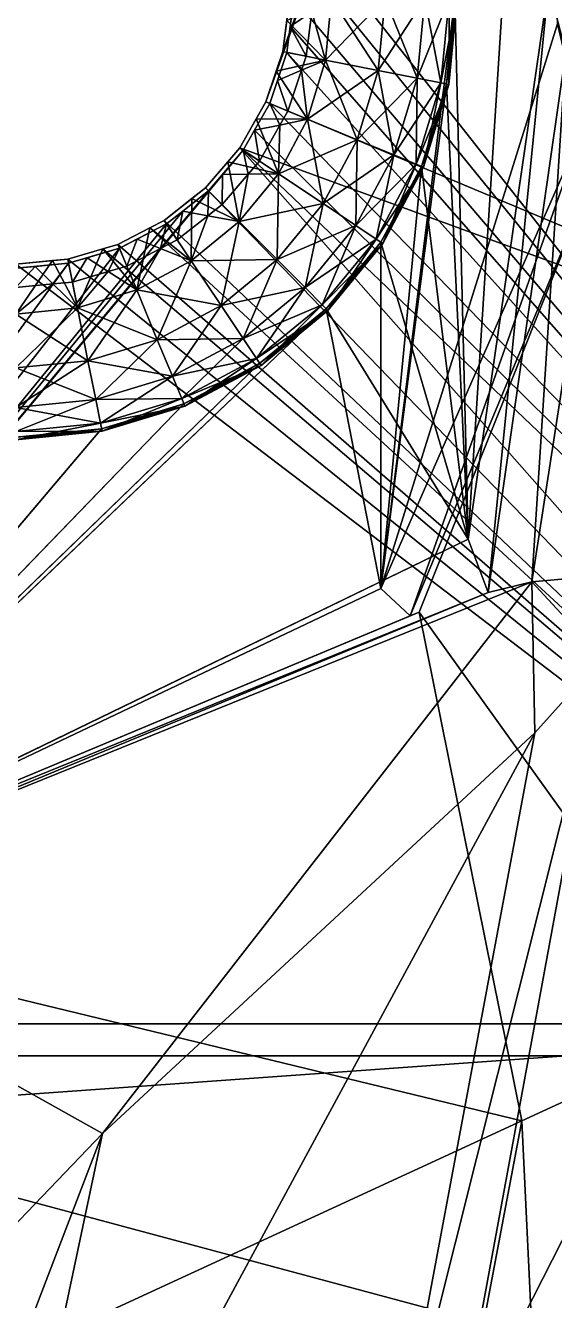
# Model space of a CAD drawing. Extents: x -4 to 137, y -13 to 10.
# Drawn here: x 132.091 to 133.948, y -3.524 to 0.952 of the extents above; entities that cross this region are included whole.
import ezdxf

# ---------------------------------------------------------------- set-up
doc = ezdxf.new("R2010")
doc.units = 0
doc.header["$MEASUREMENT"] = 0

msp = doc.modelspace()

# ---------------------------------------------------------------- linework, layer by layer
for points in [[(132.934677, 0.683428, -18.233997), (136.592255, -0.850135, -18.20723), (134.024551, 3.742448, -18.287384)], [(132.97084, 0.791403, -18.235882), (132.934677, 0.683428, -18.233997), (134.024551, 3.742448, -18.287384)], [(133.498306, 3.754222, -17.541269), (136.188614, -2.665063, -17.653318), (132.969345, 1.424779, -17.581928)], [(132.993988, 0.86057, -18.237089), (132.97084, 0.791403, -18.235882), (134.024551, 3.742448, -18.287384)], [(133.01796, 1.046923, -18.240343), (132.993988, 0.86057, -18.237089), (134.024551, 3.742448, -18.287384)], [(133.938065, 3.753818, -15.42322), (133.338196, -1.02499, -15.339806), (133.958359, 0.957903, -15.374417)], [(133.938065, 3.753818, -15.42322), (133.568375, 0.746367, -15.370725), (133.338196, -1.02499, -15.339806)], [(136.356796, -2.665047, -17.653316), (136.188614, -2.665063, -17.653318), (133.498306, 3.754222, -17.541269)], [(134.080154, 3.741964, -17.541483), (136.356796, -2.665047, -17.653316), (133.498306, 3.754222, -17.541269)], [(133.597992, 1.04693, -15.375971), (133.568375, 0.746367, -15.370725), (133.938065, 3.753818, -15.42322)], [(133.938065, 3.753922, -20.424419), (133.644272, -0.850899, -20.504795), (133.597733, 1.046906, -20.464169)], [(133.926514, 1.091756, -20.470886), (133.644272, -0.850899, -20.504795), (133.938065, 3.753922, -20.424419)], [(133.987686, 0.858809, -21.131613), (133.926514, 1.091756, -20.470886), (134.015686, 3.235027, -21.080412)], [(132.969345, 1.424779, -17.581928), (136.188614, -2.665063, -17.653318), (133.02002, 1.238453, -17.585182)], [(133.02002, 1.238453, -17.585182), (136.188614, -2.665063, -17.653318), (133.033081, 1.046922, -17.588524)], [(133.644272, -0.850899, -20.504795), (133.926514, 1.091756, -20.470886), (133.715088, -1.038399, -21.124001)], [(133.987686, 0.858809, -21.131613), (133.715088, -1.038399, -21.124001), (133.926514, 1.091756, -20.470886)], [(133.008011, 0.969566, -18.238993), (132.993988, 0.86057, -18.237089), (133.01796, 1.046923, -18.240343)], [(133.143799, 0.830772, -18.3253), (133.008011, 0.969566, -18.238993), (133.165085, 1.046924, -18.325302)], [(133.033081, 1.046922, -17.588524), (136.188614, -2.665063, -17.653318), (133.020355, 0.947896, -17.590254)], [(133.020355, 0.947896, -17.590254), (133.096298, 0.99986, -17.549347), (133.033081, 1.046922, -17.588524)], [(133.165085, 1.046922, -17.512299), (133.096298, 0.99986, -17.549347), (133.143799, 0.830771, -17.512297)], [(133.143799, 0.830772, -18.3253), (133.165085, 1.046924, -18.325302), (133.328949, 0.79394, -18.609388)], [(133.165085, 1.046922, -17.512299), (133.143799, 0.830771, -17.512297), (133.353867, 1.046922, -17.22821)], [(133.328949, 0.79394, -17.22821), (133.353867, 1.046922, -17.22821), (133.143799, 0.830771, -17.512297)], [(133.353867, 1.046923, -18.609388), (133.328949, 0.79394, -18.609388), (133.165085, 1.046924, -18.325302)], [(133.328949, 0.79394, -18.609388), (133.353867, 1.046923, -18.609388), (133.465302, 0.766821, -18.930557)], [(133.465302, 0.76682, -16.907042), (133.492874, 1.046923, -16.907042), (133.328949, 0.79394, -17.22821)], [(133.353867, 1.046922, -17.22821), (133.328949, 0.79394, -17.22821), (133.492874, 1.046923, -16.907042)], [(133.492874, 1.046924, -18.930557), (133.465302, 0.766821, -18.930557), (133.353867, 1.046923, -18.609388)], [(133.465302, 0.766821, -18.930557), (133.492874, 1.046924, -18.930557), (133.548737, 0.750221, -19.276932)], [(133.492874, 1.046923, -16.907042), (133.465302, 0.76682, -16.907042), (133.577972, 1.046922, -16.560669)], [(133.548737, 0.750221, -16.560669), (133.577972, 1.046922, -16.560669), (133.465302, 0.76682, -16.907042)], [(133.577972, 1.046924, -19.276932), (133.548737, 0.750221, -19.276932), (133.492874, 1.046924, -18.930557)], [(133.548737, 0.750221, -19.276932), (133.577972, 1.046924, -19.276932), (133.576706, 0.744659, -19.629213)], [(133.576691, 0.744659, -16.208389), (133.606476, 1.046922, -16.208389), (133.548737, 0.750221, -16.560669)], [(133.577972, 1.046922, -16.560669), (133.548737, 0.750221, -16.560669), (133.606476, 1.046922, -16.208389)], [(133.597733, 1.046906, -20.464169), (133.56813, 0.746395, -20.469414), (133.606476, 1.046923, -19.629213)], [(133.576706, 0.744659, -19.629213), (133.606476, 1.046923, -19.629213), (133.56813, 0.746395, -20.469414)], [(133.597733, 1.046906, -20.464169), (133.644272, -0.850899, -20.504795), (133.56813, 0.746395, -20.469414)], [(133.568375, 0.746367, -15.370725), (133.597992, 1.04693, -15.375971), (133.576691, 0.744659, -16.208389)], [(133.606476, 1.046922, -16.208389), (133.576691, 0.744659, -16.208389), (133.597992, 1.04693, -15.375971)], [(133.606476, 1.046923, -19.629213), (133.576706, 0.744659, -19.629213), (133.577972, 1.046924, -19.276932)], [(133.096298, 0.99986, -17.549347), (133.020355, 0.947896, -17.590254), (133.076263, 0.844204, -17.552063)], [(133.076263, 0.844204, -17.552063), (133.143799, 0.830771, -17.512297), (133.096298, 0.99986, -17.549347)], [(133.143799, 0.830772, -18.3253), (132.993988, 0.86057, -18.237089), (133.008011, 0.969566, -18.238993)], [(133.020355, 0.947896, -17.590254), (136.188614, -2.665063, -17.653318), (133.008728, 0.857637, -17.591829)], [(133.008728, 0.857637, -17.591829), (133.076263, 0.844204, -17.552063), (133.020355, 0.947896, -17.590254)], [(133.958359, 0.957903, -15.374417), (133.338196, -1.02499, -15.339806), (134.046432, 0.585668, -14.459228)], [(133.008728, 0.857637, -17.591829), (136.188614, -2.665063, -17.653318), (132.948486, 0.677707, -17.594969)], [(132.975693, 0.75897, -17.593552), (133.008728, 0.857637, -17.591829), (132.948486, 0.677707, -17.594969)], [(132.993988, 0.86057, -18.237089), (133.143799, 0.830772, -18.3253), (132.97084, 0.791403, -18.235882)], [(132.975693, 0.75897, -17.593552), (133.059738, 0.79487, -17.552925), (133.008728, 0.857637, -17.591829)], [(133.076263, 0.844204, -17.552063), (133.008728, 0.857637, -17.591829), (133.059738, 0.79487, -17.552925)], [(133.715088, -1.038399, -21.124001), (133.987686, 0.858809, -21.131613), (133.867981, -1.001543, -22.32353)], [(134.0979, 0.479583, -22.485828), (133.867981, -1.001543, -22.32353), (133.987686, 0.858809, -21.131613)], [(133.08075, 0.622927, -18.325302), (132.97084, 0.791403, -18.235882), (133.143799, 0.830772, -18.3253)], [(133.143799, 0.830771, -17.512297), (133.076263, 0.844204, -17.552063), (133.059738, 0.79487, -17.552925)], [(133.143799, 0.830771, -17.512297), (133.059738, 0.79487, -17.552925), (133.08075, 0.622926, -17.512299)], [(133.08075, 0.622927, -18.325302), (133.143799, 0.830772, -18.3253), (133.255157, 0.550681, -18.609388)], [(133.143799, 0.830771, -17.512297), (133.08075, 0.622926, -17.512299), (133.328949, 0.79394, -17.22821)], [(133.328949, 0.79394, -18.609388), (133.255157, 0.550681, -18.609388), (133.143799, 0.830772, -18.3253)], [(133.08075, 0.622927, -18.325302), (132.934677, 0.683428, -18.233997), (132.97084, 0.791403, -18.235882)], [(133.059738, 0.79487, -17.552925), (132.975693, 0.75897, -17.593552), (133.011749, 0.651505, -17.555428)], [(133.011749, 0.651505, -17.555428), (133.08075, 0.622926, -17.512299), (133.059738, 0.79487, -17.552925)], [(133.255157, 0.55068, -17.22821), (133.328949, 0.79394, -17.22821), (133.08075, 0.622926, -17.512299)], [(133.255157, 0.550681, -18.609388), (133.328949, 0.79394, -18.609388), (133.383591, 0.497481, -18.930557)], [(133.328949, 0.79394, -17.22821), (133.255157, 0.55068, -17.22821), (133.465302, 0.76682, -16.907042)], [(133.383591, 0.497481, -16.907042), (133.465302, 0.76682, -16.907042), (133.255157, 0.55068, -17.22821)], [(133.465302, 0.766821, -18.930557), (133.383591, 0.497481, -18.930557), (133.328949, 0.79394, -18.609388)], [(133.383591, 0.497481, -18.930557), (133.465302, 0.766821, -18.930557), (133.462204, 0.464921, -19.276932)], [(133.465302, 0.76682, -16.907042), (133.383591, 0.497481, -16.907042), (133.548737, 0.750221, -16.560669)], [(133.548737, 0.750221, -19.276932), (133.462204, 0.464921, -19.276932), (133.465302, 0.766821, -18.930557)], [(132.948486, 0.677707, -17.594969), (133.011749, 0.651505, -17.555428), (132.975693, 0.75897, -17.593552)], [(133.568375, 0.746367, -15.370725), (133.480698, 0.457357, -15.365681), (133.338196, -1.02499, -15.339806)], [(133.462204, 0.464922, -16.560669), (133.548737, 0.750221, -16.560669), (133.383591, 0.497481, -16.907042)], [(133.462204, 0.464921, -19.276932), (133.548737, 0.750221, -19.276932), (133.488541, 0.454013, -19.629213)], [(133.548737, 0.750221, -16.560669), (133.462204, 0.464922, -16.560669), (133.576691, 0.744659, -16.208389)], [(133.488541, 0.454012, -16.208389), (133.576691, 0.744659, -16.208389), (133.462204, 0.464922, -16.560669)], [(133.56813, 0.746395, -20.469414), (133.644272, -0.850899, -20.504795), (133.480453, 0.457432, -20.474457)], [(133.56813, 0.746395, -20.469414), (133.480453, 0.457432, -20.474457), (133.576706, 0.744659, -19.629213)], [(133.488541, 0.454013, -19.629213), (133.576706, 0.744659, -19.629213), (133.480453, 0.457432, -20.474457)], [(133.480698, 0.457357, -15.365681), (133.568375, 0.746367, -15.370725), (133.488541, 0.454012, -16.208389)], [(133.576706, 0.744659, -19.629213), (133.488541, 0.454013, -19.629213), (133.548737, 0.750221, -19.276932)], [(133.576691, 0.744659, -16.208389), (133.488541, 0.454012, -16.208389), (133.568375, 0.746367, -15.370725)], [(132.842834, 0.521922, -18.231178), (136.592255, -0.850135, -18.20723), (132.934677, 0.683428, -18.233997)], [(132.90097, 0.624153, -18.232964), (132.842834, 0.521922, -18.231178), (132.934677, 0.683428, -18.233997)], [(132.948486, 0.677707, -17.594969), (136.188614, -2.665063, -17.653318), (132.895142, 0.583884, -17.596607)], [(132.895142, 0.583884, -17.596607), (132.983917, 0.602559, -17.556282), (132.948486, 0.677707, -17.594969)], [(132.934677, 0.683428, -18.233997), (133.08075, 0.622927, -18.325302), (132.90097, 0.624153, -18.232964)], [(133.011749, 0.651505, -17.555428), (132.948486, 0.677707, -17.594969), (132.983917, 0.602559, -17.556282)], [(133.08075, 0.622926, -17.512299), (133.011749, 0.651505, -17.555428), (132.983917, 0.602559, -17.556282)], [(132.978348, 0.431376, -18.325302), (132.842834, 0.521922, -18.231178), (132.90097, 0.624153, -18.232964)], [(132.895142, 0.583884, -17.596607), (136.188614, -2.665063, -17.653318), (132.855209, 0.513659, -17.597834)], [(132.855209, 0.513659, -17.597834), (132.911835, 0.475815, -17.558493), (132.895142, 0.583884, -17.596607)], [(132.983917, 0.602559, -17.556282), (132.895142, 0.583884, -17.596607), (132.911835, 0.475815, -17.558493)], [(132.978348, 0.431376, -18.325302), (132.90097, 0.624153, -18.232964), (133.08075, 0.622927, -18.325302)], [(132.911835, 0.475815, -17.558493), (132.978348, 0.431375, -17.512299), (132.983917, 0.602559, -17.556282)], [(132.978348, 0.431376, -18.325302), (133.08075, 0.622927, -18.325302), (133.13533, 0.32649, -18.609388)], [(133.08075, 0.622926, -17.512299), (132.983917, 0.602559, -17.556282), (132.978348, 0.431375, -17.512299)], [(133.08075, 0.622926, -17.512299), (132.978348, 0.431375, -17.512299), (133.255157, 0.55068, -17.22821)], [(133.255157, 0.550681, -18.609388), (133.13533, 0.32649, -18.609388), (133.08075, 0.622927, -18.325302)], [(133.440613, -1.12027, -14.42463), (134.046432, 0.585668, -14.459228), (133.338196, -1.02499, -15.339806)], [(134.046432, 0.585668, -14.459228), (133.440613, -1.12027, -14.42463), (134.080292, 0.414383, -13.269093)], [(133.13533, 0.32649, -17.228212), (133.255157, 0.55068, -17.22821), (132.978348, 0.431375, -17.512299)], [(133.13533, 0.32649, -18.609388), (133.255157, 0.550681, -18.609388), (133.250916, 0.249258, -18.930557)], [(133.255157, 0.55068, -17.22821), (133.13533, 0.32649, -17.228212), (133.383591, 0.497481, -16.907042)], [(133.383591, 0.497481, -18.930557), (133.250916, 0.249258, -18.930557), (133.255157, 0.550681, -18.609388)], [(136.188614, -2.665063, -17.653318), (130.202881, -2.664972, -17.653316), (132.855209, 0.513659, -17.597834)], [(132.855209, 0.513659, -17.597834), (130.202881, -2.664972, -17.653316), (132.732803, 0.37125, -17.600319)], [(132.722336, 0.381722, -18.228731), (135.559021, -2.553458, -18.177498), (132.842834, 0.521922, -18.231178)], [(132.801193, 0.473466, -18.230333), (132.722336, 0.381722, -18.228731), (132.842834, 0.521922, -18.231178)], [(132.782623, 0.429225, -17.599306), (132.855209, 0.513659, -17.597834), (132.732803, 0.37125, -17.600319)], [(132.782623, 0.429225, -17.599306), (132.87265, 0.430214, -17.55929), (132.855209, 0.513659, -17.597834)], [(132.842834, 0.521922, -18.231178), (132.978348, 0.431376, -18.325302), (132.801193, 0.473466, -18.230333)], [(135.559021, -2.553458, -18.177498), (136.592255, -0.850135, -18.20723), (132.842834, 0.521922, -18.231178)], [(132.911835, 0.475815, -17.558493), (132.855209, 0.513659, -17.597834), (132.87265, 0.430214, -17.55929)], [(133.250916, 0.249258, -16.907042), (133.383591, 0.497481, -16.907042), (133.13533, 0.32649, -17.228212)], [(133.250916, 0.249258, -18.930557), (133.383591, 0.497481, -18.930557), (133.321655, 0.201987, -19.276932)], [(133.383591, 0.497481, -16.907042), (133.250916, 0.249258, -16.907042), (133.462204, 0.464922, -16.560669)], [(133.462204, 0.464921, -19.276932), (133.321655, 0.201987, -19.276932), (133.383591, 0.497481, -18.930557)], [(132.840576, 0.263481, -18.325302), (132.722336, 0.381722, -18.228731), (132.801193, 0.473466, -18.230333)], [(132.840576, 0.263481, -18.325302), (132.801193, 0.473466, -18.230333), (132.978348, 0.431376, -18.325302)], [(132.978348, 0.431375, -17.512299), (132.911835, 0.475815, -17.558493), (132.87265, 0.430214, -17.55929)], [(133.321655, 0.201987, -16.560669), (133.462204, 0.464922, -16.560669), (133.250916, 0.249258, -16.907042)], [(133.462204, 0.464922, -16.560669), (133.321655, 0.201987, -16.560669), (133.488541, 0.454012, -16.208389)], [(133.321655, 0.201987, -19.276932), (133.462204, 0.464921, -19.276932), (133.345367, 0.186149, -19.629211)], [(133.345352, 0.186149, -16.208387), (133.488541, 0.454012, -16.208389), (133.321655, 0.201987, -16.560669)], [(133.480453, 0.457432, -20.474457), (133.644272, -0.850899, -20.504795), (133.338089, 0.191123, -20.479105)], [(133.480453, 0.457432, -20.474457), (133.338089, 0.191123, -20.479105), (133.488541, 0.454013, -19.629213)], [(133.345367, 0.186149, -19.629211), (133.488541, 0.454013, -19.629213), (133.338089, 0.191123, -20.479105)], [(133.480698, 0.457357, -15.365681), (133.338303, 0.191002, -15.361031), (133.338196, -1.02499, -15.339806)], [(133.338303, 0.191002, -15.361031), (133.480698, 0.457357, -15.365681), (133.345352, 0.186149, -16.208387)], [(133.488541, 0.454012, -16.208389), (133.345352, 0.186149, -16.208387), (133.480698, 0.457357, -15.365681)], [(133.488541, 0.454013, -19.629213), (133.345367, 0.186149, -19.629211), (133.462204, 0.464921, -19.276932)], [(133.867981, -1.001543, -22.32353), (134.0979, 0.479583, -22.485828), (135.21254, -0.88088, -22.775696)], [(132.732803, 0.37125, -17.600319), (132.780746, 0.323299, -17.561155), (132.782623, 0.429225, -17.599306)], [(132.87265, 0.430214, -17.55929), (132.782623, 0.429225, -17.599306), (132.780746, 0.323299, -17.561155)], [(132.780746, 0.323299, -17.561155), (132.840576, 0.263479, -17.512299), (132.87265, 0.430214, -17.55929)], [(132.840576, 0.263481, -18.325302), (132.978348, 0.431376, -18.325302), (132.97406, 0.129985, -18.609388)], [(132.978348, 0.431375, -17.512299), (132.87265, 0.430214, -17.55929), (132.840576, 0.263479, -17.512299)], [(132.978348, 0.431375, -17.512299), (132.840576, 0.263479, -17.512299), (133.13533, 0.32649, -17.228212)], [(133.13533, 0.32649, -18.609388), (132.97406, 0.129985, -18.609388), (132.978348, 0.431376, -18.325302)], [(133.472672, -1.107639, -13.158751), (134.080292, 0.414383, -13.269093), (133.440613, -1.12027, -14.42463)], [(134.080292, 0.414383, -13.269093), (133.472672, -1.107639, -13.158751), (134.524399, -2.574839, -13.26915)], [(132.732803, 0.37125, -17.600319), (130.202881, -2.664972, -17.653316), (132.643219, 0.300487, -17.601553)], [(132.57785, 0.267595, -18.22674), (135.559021, -2.553458, -18.177498), (132.722336, 0.381722, -18.228731)], [(132.675079, 0.344395, -18.228081), (132.57785, 0.267595, -18.22674), (132.722336, 0.381722, -18.228731)], [(132.643219, 0.300487, -17.601553), (132.731033, 0.284021, -17.561842), (132.732803, 0.37125, -17.600319)], [(132.722336, 0.381722, -18.228731), (132.840576, 0.263481, -18.325302), (132.675079, 0.344395, -18.228081)], [(132.780746, 0.323299, -17.561155), (132.732803, 0.37125, -17.600319), (132.731033, 0.284021, -17.561842)], [(132.672668, 0.125691, -18.325302), (132.57785, 0.267595, -18.22674), (132.675079, 0.344395, -18.228081)], [(132.672668, 0.125691, -18.325302), (132.675079, 0.344395, -18.228081), (132.840576, 0.263481, -18.325302)], [(132.840576, 0.263479, -17.512299), (132.780746, 0.323299, -17.561155), (132.731033, 0.284021, -17.561842)], [(132.97406, 0.129987, -17.22821), (133.13533, 0.32649, -17.228212), (132.840576, 0.263479, -17.512299)], [(132.97406, 0.129985, -18.609388), (133.13533, 0.32649, -18.609388), (133.072357, 0.031688, -18.930557)], [(133.13533, 0.32649, -17.228212), (132.97406, 0.129987, -17.22821), (133.250916, 0.249258, -16.907042)], [(133.250916, 0.249258, -18.930557), (133.072357, 0.031688, -18.930557), (133.13533, 0.32649, -18.609388)], [(132.643219, 0.300487, -17.601553), (130.202881, -2.664972, -17.653316), (132.586044, 0.255329, -17.602343)], [(132.586044, 0.255329, -17.602343), (132.623581, 0.199152, -17.563322), (132.643219, 0.300487, -17.601553)], [(132.731033, 0.284021, -17.561842), (132.643219, 0.300487, -17.601553), (132.623581, 0.199152, -17.563322)], [(132.623581, 0.199152, -17.563322), (132.672668, 0.125691, -17.512299), (132.731033, 0.284021, -17.561842)], [(132.840576, 0.263479, -17.512299), (132.731033, 0.284021, -17.561842), (132.672668, 0.125691, -17.512299)], [(132.586044, 0.255329, -17.602343), (130.202881, -2.664972, -17.653316), (132.420471, 0.169742, -17.603836)], [(132.414841, 0.183335, -18.225269), (135.559021, -2.553458, -18.177498), (132.526978, 0.241298, -18.22628)], [(132.48111, 0.023305, -18.325302), (132.414841, 0.183335, -18.225269), (132.526978, 0.241298, -18.22628)], [(132.482742, 0.201931, -17.603273), (132.586044, 0.255329, -17.602343), (132.420471, 0.169742, -17.603836)], [(132.48111, 0.023305, -18.325302), (132.526978, 0.241298, -18.22628), (132.672668, 0.125691, -18.325302)], [(132.482742, 0.201931, -17.603273), (132.565048, 0.168893, -17.56385), (132.586044, 0.255329, -17.602343)], [(132.57785, 0.267595, -18.22674), (132.672668, 0.125691, -18.325302), (132.526978, 0.241298, -18.22628)], [(132.526978, 0.241298, -18.22628), (135.559021, -2.553458, -18.177498), (132.57785, 0.267595, -18.22674)], [(132.623581, 0.199152, -17.563322), (132.586044, 0.255329, -17.602343), (132.565048, 0.168893, -17.56385)], [(132.672668, 0.125691, -18.325302), (132.840576, 0.263481, -18.325302), (132.777557, -0.031282, -18.609388)], [(132.840576, 0.263479, -17.512299), (132.672668, 0.125691, -17.512299), (132.97406, 0.129987, -17.22821)], [(132.97406, 0.129985, -18.609388), (132.777557, -0.031282, -18.609388), (132.840576, 0.263481, -18.325302)], [(133.072357, 0.031688, -16.907042), (133.250916, 0.249258, -16.907042), (132.97406, 0.129987, -17.22821)], [(133.072357, 0.031688, -18.930557), (133.250916, 0.249258, -18.930557), (133.132523, -0.028477, -19.276932)], [(133.250916, 0.249258, -16.907042), (133.072357, 0.031688, -16.907042), (133.321655, 0.201987, -16.560669)], [(133.321655, 0.201987, -19.276932), (133.132523, -0.028477, -19.276932), (133.250916, 0.249258, -18.930557)], [(132.361923, 0.167771, -18.224997), (135.559021, -2.553458, -18.177498), (132.414841, 0.183335, -18.225269)], [(132.414841, 0.183335, -18.225269), (132.48111, 0.023305, -18.325302), (132.361923, 0.167771, -18.224997)], [(132.420471, 0.169742, -17.603836), (132.446243, 0.10749, -17.564922), (132.482742, 0.201931, -17.603273)], [(132.565048, 0.168893, -17.56385), (132.482742, 0.201931, -17.603273), (132.446243, 0.10749, -17.564922)], [(132.672668, 0.125691, -17.512299), (132.623581, 0.199152, -17.563322), (132.565048, 0.168893, -17.56385)], [(133.132523, -0.028475, -16.560669), (133.321655, 0.201987, -16.560669), (133.072357, 0.031688, -16.907042)], [(133.132523, -0.028477, -19.276932), (133.321655, 0.201987, -19.276932), (133.152679, -0.048634, -19.629213)], [(133.321655, 0.201987, -16.560669), (133.132523, -0.028475, -16.560669), (133.345352, 0.186149, -16.208387)], [(133.152679, -0.048634, -16.208389), (133.345352, 0.186149, -16.208387), (133.132523, -0.028475, -16.560669)], [(133.338089, 0.191123, -20.479105), (133.644272, -0.850899, -20.504795), (133.1465, -0.0423, -20.483181)], [(133.338089, 0.191123, -20.479105), (133.1465, -0.0423, -20.483181), (133.345367, 0.186149, -19.629211)], [(133.152679, -0.048634, -19.629213), (133.345367, 0.186149, -19.629211), (133.1465, -0.0423, -20.483181)], [(133.338303, 0.191002, -15.361031), (133.146667, -0.042457, -15.356956), (133.338196, -1.02499, -15.339806)], [(133.146667, -0.042457, -15.356956), (133.338303, 0.191002, -15.361031), (133.152679, -0.048634, -16.208389)], [(133.345367, 0.186149, -19.629211), (133.152679, -0.048634, -19.629213), (133.321655, 0.201987, -19.276932)], [(133.345352, 0.186149, -16.208387), (133.152679, -0.048634, -16.208389), (133.338303, 0.191002, -15.361031)], [(132.420471, 0.169742, -17.603836), (130.202881, -2.664972, -17.653316), (132.24205, 0.117269, -17.604752)], [(132.239182, 0.131672, -18.224367), (135.559021, -2.553458, -18.177498), (132.361923, 0.167771, -18.224997)], [(132.27327, -0.039745, -18.325302), (132.239182, 0.131672, -18.224367), (132.361923, 0.167771, -18.224997)], [(132.307556, 0.136537, -17.604416), (132.420471, 0.169742, -17.603836), (132.24205, 0.117269, -17.604752)], [(132.24205, 0.117269, -17.604752), (132.255173, 0.051295, -17.565903), (132.307556, 0.136537, -17.604416)], [(132.381332, 0.088401, -17.565256), (132.307556, 0.136537, -17.604416), (132.255173, 0.051295, -17.565903)], [(132.27327, -0.039745, -18.325302), (132.361923, 0.167771, -18.224997), (132.48111, 0.023305, -18.325302)], [(132.307556, 0.136537, -17.604416), (132.381332, 0.088401, -17.565256), (132.420471, 0.169742, -17.603836)], [(132.446243, 0.10749, -17.564922), (132.420471, 0.169742, -17.603836), (132.381332, 0.088401, -17.565256)], [(132.446243, 0.10749, -17.564922), (132.48111, 0.023305, -17.512299), (132.565048, 0.168893, -17.56385)], [(132.672668, 0.125691, -17.512299), (132.565048, 0.168893, -17.56385), (132.48111, 0.023305, -17.512299)], [(130.202881, -2.664972, -17.653316), (132.057129, 0.099589, -17.605061), (132.24205, 0.117269, -17.604752)], [(130.363129, -2.553458, -18.177498), (135.559021, -2.553458, -18.177498), (132.057129, 0.11427, -18.224064)], [(132.057129, 0.11427, -18.224064), (135.559021, -2.553458, -18.177498), (132.239182, 0.131672, -18.224367)], [(132.185455, 0.126536, -18.224277), (132.057129, 0.11427, -18.224064), (132.239182, 0.131672, -18.224367)], [(132.057129, -0.061033, -18.325302), (132.057129, 0.11427, -18.224064), (132.185455, 0.126536, -18.224277)], [(132.057129, -0.061033, -18.325302), (132.185455, 0.126536, -18.224277), (132.27327, -0.039745, -18.325302)], [(132.24205, 0.117269, -17.604752), (132.057129, 0.099589, -17.605061), (132.124283, 0.106011, -17.604948)], [(132.057129, 0.099589, -17.605061), (132.057129, 0.032359, -17.566235), (132.124283, 0.106011, -17.604948)], [(132.18689, 0.044767, -17.566017), (132.124283, 0.106011, -17.604948), (132.057129, 0.032359, -17.566235)], [(132.124283, 0.106011, -17.604948), (132.18689, 0.044767, -17.566017), (132.24205, 0.117269, -17.604752)], [(132.239182, 0.131672, -18.224367), (132.27327, -0.039745, -18.325302), (132.185455, 0.126536, -18.224277)], [(132.255173, 0.051295, -17.565903), (132.24205, 0.117269, -17.604752), (132.18689, 0.044767, -17.566017)], [(132.48111, 0.023305, -17.512299), (132.446243, 0.10749, -17.564922), (132.381332, 0.088401, -17.565256)], [(132.48111, 0.023305, -18.325302), (132.672668, 0.125691, -18.325302), (132.55336, -0.151114, -18.609388)], [(132.672668, 0.125691, -17.512299), (132.48111, 0.023305, -17.512299), (132.777557, -0.03128, -17.22821)], [(132.777557, -0.031282, -18.609388), (132.55336, -0.151114, -18.609388), (132.672668, 0.125691, -18.325302)], [(132.777557, -0.03128, -17.22821), (132.97406, 0.129987, -17.22821), (132.672668, 0.125691, -17.512299)], [(132.97406, 0.129987, -17.22821), (132.777557, -0.03128, -17.22821), (133.072357, 0.031688, -16.907042)], [(132.777557, -0.031282, -18.609388), (132.97406, 0.129985, -18.609388), (132.854782, -0.146866, -18.930557)], [(133.072357, 0.031688, -18.930557), (132.854782, -0.146866, -18.930557), (132.97406, 0.129985, -18.609388)], [(132.057129, 0.032359, -17.566235), (132.057129, -0.061033, -17.512299), (132.18689, 0.044767, -17.566017)], [(132.27327, -0.039743, -17.512297), (132.18689, 0.044767, -17.566017), (132.057129, -0.061033, -17.512299)], [(132.27327, -0.039743, -17.512297), (132.255173, 0.051295, -17.565903), (132.18689, 0.044767, -17.566017)], [(132.255173, 0.051295, -17.565903), (132.27327, -0.039743, -17.512297), (132.381332, 0.088401, -17.565256)], [(132.48111, 0.023305, -17.512299), (132.381332, 0.088401, -17.565256), (132.27327, -0.039743, -17.512297)], [(132.27327, -0.039745, -18.325302), (132.48111, 0.023305, -18.325302), (132.310104, -0.224905, -18.609388)], [(132.48111, 0.023305, -17.512299), (132.27327, -0.039743, -17.512297), (132.55336, -0.151113, -17.22821)], [(132.55336, -0.151114, -18.609388), (132.310104, -0.224905, -18.609388), (132.48111, 0.023305, -18.325302)], [(132.55336, -0.151113, -17.22821), (132.777557, -0.03128, -17.22821), (132.48111, 0.023305, -17.512299)], [(132.854782, -0.146866, -16.907042), (133.072357, 0.031688, -16.907042), (132.777557, -0.03128, -17.22821)], [(132.854782, -0.146866, -18.930557), (133.072357, 0.031688, -18.930557), (132.902054, -0.217613, -19.276932)], [(133.072357, 0.031688, -16.907042), (132.854782, -0.146866, -16.907042), (133.132523, -0.028475, -16.560669)], [(133.132523, -0.028477, -19.276932), (132.902054, -0.217613, -19.276932), (133.072357, 0.031688, -18.930557)], [(133.644272, -0.850899, -20.504795), (130.900253, -2.182572, -20.52804), (133.1465, -0.0423, -20.483181)], [(133.1465, -0.0423, -20.483181), (130.900253, -2.182572, -20.52804), (132.91304, -0.233864, -20.486525)], [(133.338196, -1.02499, -15.339806), (133.146667, -0.042457, -15.356956), (130.900253, -2.18268, -15.319598)], [(133.146667, -0.042457, -15.356956), (132.913177, -0.234056, -15.353611), (130.900253, -2.18268, -15.319598)], [(132.27327, -0.039743, -17.512297), (132.057129, -0.061033, -17.512299), (132.310104, -0.224904, -17.22821)], [(132.310104, -0.224905, -18.609388), (132.057129, -0.249822, -18.609388), (132.27327, -0.039745, -18.325302)], [(132.057129, -0.061033, -18.325302), (132.27327, -0.039745, -18.325302), (132.057129, -0.249822, -18.609388)], [(132.310104, -0.224904, -17.22821), (132.55336, -0.151113, -17.22821), (132.27327, -0.039743, -17.512297)], [(132.777557, -0.03128, -17.22821), (132.55336, -0.151113, -17.22821), (132.854782, -0.146866, -16.907042)], [(132.55336, -0.151114, -18.609388), (132.777557, -0.031282, -18.609388), (132.606567, -0.279544, -18.930557)], [(132.854782, -0.146866, -18.930557), (132.606567, -0.279544, -18.930557), (132.777557, -0.031282, -18.609388)], [(132.902054, -0.217612, -16.560669), (133.132523, -0.028475, -16.560669), (132.854782, -0.146866, -16.907042)], [(133.132523, -0.028475, -16.560669), (132.902054, -0.217612, -16.560669), (133.152679, -0.048634, -16.208389)], [(132.902054, -0.217613, -19.276932), (133.132523, -0.028477, -19.276932), (132.917892, -0.241317, -19.629213)], [(133.1465, -0.0423, -20.483181), (132.91304, -0.233864, -20.486525), (133.152679, -0.048634, -19.629213)], [(132.913177, -0.234056, -15.353611), (133.146667, -0.042457, -15.356956), (132.917892, -0.241316, -16.208389)], [(133.152679, -0.048634, -19.629213), (132.917892, -0.241317, -19.629213), (133.132523, -0.028477, -19.276932)], [(133.152679, -0.048634, -16.208389), (132.917892, -0.241316, -16.208389), (133.146667, -0.042457, -15.356956)], [(132.057129, -0.249821, -17.22821), (132.310104, -0.224904, -17.22821), (132.057129, -0.061033, -17.512299)], [(132.917892, -0.241316, -16.208389), (133.152679, -0.048634, -16.208389), (132.902054, -0.217612, -16.560669)], [(132.917892, -0.241317, -19.629213), (133.152679, -0.048634, -19.629213), (132.91304, -0.233864, -20.486525)], [(132.55336, -0.151113, -17.22821), (132.310104, -0.224904, -17.22821), (132.606567, -0.279545, -16.907042)], [(132.310104, -0.224905, -18.609388), (132.55336, -0.151114, -18.609388), (132.337234, -0.361247, -18.930557)], [(132.606567, -0.279544, -18.930557), (132.337234, -0.361247, -18.930557), (132.55336, -0.151114, -18.609388)], [(132.606567, -0.279545, -16.907042), (132.854782, -0.146866, -16.907042), (132.55336, -0.151113, -17.22821)], [(132.606567, -0.279544, -18.930557), (132.854782, -0.146866, -18.930557), (132.63913, -0.358154, -19.276932)], [(132.854782, -0.146866, -16.907042), (132.606567, -0.279545, -16.907042), (132.902054, -0.217612, -16.560669)], [(132.902054, -0.217613, -19.276932), (132.63913, -0.358154, -19.276932), (132.854782, -0.146866, -18.930557)], [(132.63913, -0.358153, -16.560669), (132.902054, -0.217612, -16.560669), (132.606567, -0.279545, -16.907042)], [(132.902054, -0.217612, -16.560669), (132.63913, -0.358153, -16.560669), (132.917892, -0.241316, -16.208389)], [(132.63913, -0.358154, -19.276932), (132.902054, -0.217613, -19.276932), (132.65004, -0.384491, -19.629213)], [(132.917892, -0.241317, -19.629213), (132.65004, -0.384491, -19.629213), (132.902054, -0.217613, -19.276932)], [(132.91304, -0.233864, -20.486525), (130.900253, -2.182572, -20.52804), (132.646683, -0.37621, -20.489008)], [(132.913177, -0.234056, -15.353611), (132.64679, -0.376424, -15.351127), (130.900253, -2.18268, -15.319598)], [(132.310104, -0.224904, -17.22821), (132.057129, -0.249821, -17.22821), (132.337234, -0.361247, -16.907042)], [(132.337234, -0.361247, -18.930557), (132.057129, -0.388835, -18.930557), (132.310104, -0.224905, -18.609388)], [(132.057129, -0.249822, -18.609388), (132.310104, -0.224905, -18.609388), (132.057129, -0.388835, -18.930557)], [(132.057129, -0.388834, -16.907042), (132.337234, -0.361247, -16.907042), (132.057129, -0.249821, -17.22821)], [(132.337234, -0.361247, -16.907042), (132.606567, -0.279545, -16.907042), (132.310104, -0.224904, -17.22821)], [(132.65004, -0.384491, -16.208389), (132.917892, -0.241316, -16.208389), (132.63913, -0.358153, -16.560669)], [(132.91304, -0.233864, -20.486525), (132.646683, -0.37621, -20.489008), (132.917892, -0.241317, -19.629213)], [(132.65004, -0.384491, -19.629213), (132.917892, -0.241317, -19.629213), (132.646683, -0.37621, -20.489008)], [(132.64679, -0.376424, -15.351127), (132.913177, -0.234056, -15.353611), (132.65004, -0.384491, -16.208389)], [(132.917892, -0.241316, -16.208389), (132.65004, -0.384491, -16.208389), (132.913177, -0.234056, -15.353611)], [(132.337234, -0.361247, -18.930557), (132.606567, -0.279544, -18.930557), (132.353821, -0.444698, -19.276932)], [(132.606567, -0.279545, -16.907042), (132.337234, -0.361247, -16.907042), (132.63913, -0.358153, -16.560669)], [(132.63913, -0.358154, -19.276932), (132.353821, -0.444698, -19.276932), (132.606567, -0.279544, -18.930557)], [(132.646683, -0.37621, -20.489008), (130.900253, -2.182572, -20.52804), (132.357681, -0.463865, -20.49054)], [(130.900253, -2.18268, -15.319598), (132.64679, -0.376424, -15.351127), (132.357727, -0.464096, -15.349596)], [(132.353821, -0.444698, -19.276932), (132.057129, -0.47392, -19.276932), (132.337234, -0.361247, -18.930557)], [(132.057129, -0.388835, -18.930557), (132.337234, -0.361247, -18.930557), (132.057129, -0.47392, -19.276932)], [(132.337234, -0.361247, -16.907042), (132.057129, -0.388834, -16.907042), (132.353821, -0.444698, -16.560669)], [(132.057129, -0.473921, -16.560669), (132.353821, -0.444698, -16.560669), (132.057129, -0.388834, -16.907042)], [(132.353821, -0.444698, -16.560669), (132.63913, -0.358153, -16.560669), (132.337234, -0.361247, -16.907042)], [(132.63913, -0.358153, -16.560669), (132.353821, -0.444698, -16.560669), (132.65004, -0.384491, -16.208389)], [(132.353821, -0.444698, -19.276932), (132.63913, -0.358154, -19.276932), (132.359375, -0.472659, -19.629213)], [(132.359375, -0.472658, -16.208387), (132.65004, -0.384491, -16.208389), (132.353821, -0.444698, -16.560669)], [(132.646683, -0.37621, -20.489008), (132.357681, -0.463865, -20.49054), (132.65004, -0.384491, -19.629213)], [(132.359375, -0.472659, -19.629213), (132.65004, -0.384491, -19.629213), (132.357681, -0.463865, -20.49054)], [(132.357727, -0.464096, -15.349596), (132.64679, -0.376424, -15.351127), (132.359375, -0.472658, -16.208387)], [(132.65004, -0.384491, -19.629213), (132.359375, -0.472659, -19.629213), (132.63913, -0.358154, -19.276932)], [(132.65004, -0.384491, -16.208389), (132.359375, -0.472658, -16.208387), (132.64679, -0.376424, -15.351127)], [(132.359375, -0.472659, -19.629213), (132.057129, -0.502429, -19.629213), (132.353821, -0.444698, -19.276932)], [(132.057129, -0.47392, -19.276932), (132.353821, -0.444698, -19.276932), (132.057129, -0.502429, -19.629213)], [(132.353821, -0.444698, -16.560669), (132.057129, -0.473921, -16.560669), (132.359375, -0.472658, -16.208387)], [(132.357681, -0.463865, -20.49054), (130.900253, -2.182572, -20.52804), (132.057129, -0.493463, -20.491055)], [(132.057129, -0.493698, -15.349079), (130.900253, -2.18268, -15.319598), (132.357727, -0.464096, -15.349596)], [(132.357681, -0.463865, -20.49054), (132.057129, -0.493463, -20.491055), (132.359375, -0.472659, -19.629213)], [(132.057129, -0.493698, -15.349079), (132.357727, -0.464096, -15.349596), (132.057129, -0.502429, -16.208389)], [(132.359375, -0.472658, -16.208387), (132.057129, -0.502429, -16.208389), (132.357727, -0.464096, -15.349596)], [(132.057129, -0.502429, -16.208389), (132.359375, -0.472658, -16.208387), (132.057129, -0.473921, -16.560669)], [(132.057129, -0.502429, -19.629213), (132.359375, -0.472659, -19.629213), (132.057129, -0.493463, -20.491055)], [(133.715088, -1.038399, -21.124001), (130.900253, -2.183178, -21.281), (133.644272, -0.850899, -20.504795)], [(130.900253, -2.182572, -20.52804), (133.644272, -0.850899, -20.504795), (130.900253, -2.183178, -21.281)], [(134.11557, -1.268457, -22.937098), (135.21254, -0.88088, -22.775696), (133.604935, -4.040133, -22.993076)], [(134.486908, -3.524518, -22.768188), (133.604935, -4.040133, -22.993076), (135.21254, -0.88088, -22.775696)], [(133.867981, -1.001543, -22.32353), (135.21254, -0.88088, -22.775696), (134.11557, -1.268457, -22.937098)], [(133.338196, -1.02499, -15.339806), (130.900253, -2.18268, -15.319598), (133.440613, -1.12027, -14.42463)], [(130.983978, -2.167441, -23.113415), (133.867981, -1.001543, -22.32353), (132.36058, -2.938408, -23.971342)], [(133.867981, -1.001543, -22.32353), (130.983978, -2.167441, -23.113415), (133.715088, -1.038399, -21.124001)], [(133.878311, -1.531659, -23.073238), (132.36058, -2.938408, -23.971342), (133.867981, -1.001543, -22.32353)], [(133.878311, -1.531659, -23.073238), (133.867981, -1.001543, -22.32353), (134.11557, -1.268457, -22.937098)], [(130.900253, -2.183178, -21.281), (133.715088, -1.038399, -21.124001), (130.983978, -2.167441, -23.113415)], [(130.900253, -2.183178, -12.474834), (133.472672, -1.107639, -13.158751), (130.900253, -2.183178, -14.246832)], [(133.440613, -1.12027, -14.42463), (130.900253, -2.183178, -14.246832), (133.472672, -1.107639, -13.158751)], [(133.472672, -1.107639, -13.158751), (130.900253, -2.183178, -12.474834), (133.83287, -2.893765, -13.236425)], [(133.83287, -2.893765, -13.236425), (134.524399, -2.574839, -13.26915), (133.472672, -1.107639, -13.158751)], [(130.900253, -2.183178, -14.246832), (133.440613, -1.12027, -14.42463), (130.900253, -2.18268, -15.319598)], [(133.878311, -1.531659, -23.073238), (134.11557, -1.268457, -22.937098), (133.379959, -4.195571, -23.136383)], [(133.604935, -4.040133, -22.993076), (133.379959, -4.195571, -23.136383), (134.11557, -1.268457, -22.937098)], [(132.36058, -2.938408, -23.971342), (133.878311, -1.531659, -23.073238), (131.874298, -5.235873, -24.09549)], [(133.379959, -4.195571, -23.136383), (131.874298, -5.235873, -24.09549), (133.878311, -1.531659, -23.073238)], [(129.204559, -5.028249, -12.338095), (133.83287, -2.893765, -13.236425), (130.900253, -2.183178, -12.474834)], [(132.36058, -2.938408, -23.971342), (131.804184, -3.518324, -24.293819), (130.983978, -2.167441, -23.113415)], [(134.552536, -4.664854, -18.177498), (135.559021, -2.553458, -18.177498), (128.981537, -3.023669, -18.177498)], [(130.363129, -2.553458, -18.177498), (128.981537, -3.023669, -18.177498), (135.559021, -2.553458, -18.177498)], [(134.524399, -2.574839, -13.26915), (133.83287, -2.893765, -13.236425), (133.957642, -5.489248, -13.918684)], [(128.841187, -3.081169, -17.653316), (130.202881, -2.664972, -17.653316), (135.867706, -4.186769, -17.653318)], [(136.188614, -2.665063, -17.653318), (135.867706, -4.186769, -17.653318), (130.202881, -2.664972, -17.653316)], [(133.83287, -2.893765, -13.236425), (129.204559, -5.028249, -12.338095), (133.30275, -5.697312, -13.779535)], [(133.30275, -5.697312, -13.779535), (133.957642, -5.489248, -13.918684), (133.83287, -2.893765, -13.236425)], [(131.804184, -3.518324, -24.293819), (132.36058, -2.938408, -23.971342), (131.336761, -5.607273, -24.437902)], [(131.874298, -5.235873, -24.09549), (131.336761, -5.607273, -24.437902), (132.36058, -2.938408, -23.971342)], [(130.902084, -6.130318, -18.177498), (134.552536, -4.664854, -18.177498), (128.981537, -3.023669, -18.177498)], [(127.546539, -3.312364, -17.653318), (128.841187, -3.081169, -17.653316), (135.867706, -4.186769, -17.653318)], [(127.037621, -3.400257, -17.653318), (127.546539, -3.312364, -17.653318), (135.867706, -4.186769, -17.653318)], [(135.867706, -4.186769, -17.653318), (128.390884, -4.956659, -17.653318), (127.037621, -3.400257, -17.653318)]]:
    msp.add_3dface(points)

doc.saveas('drawing.dxf')
